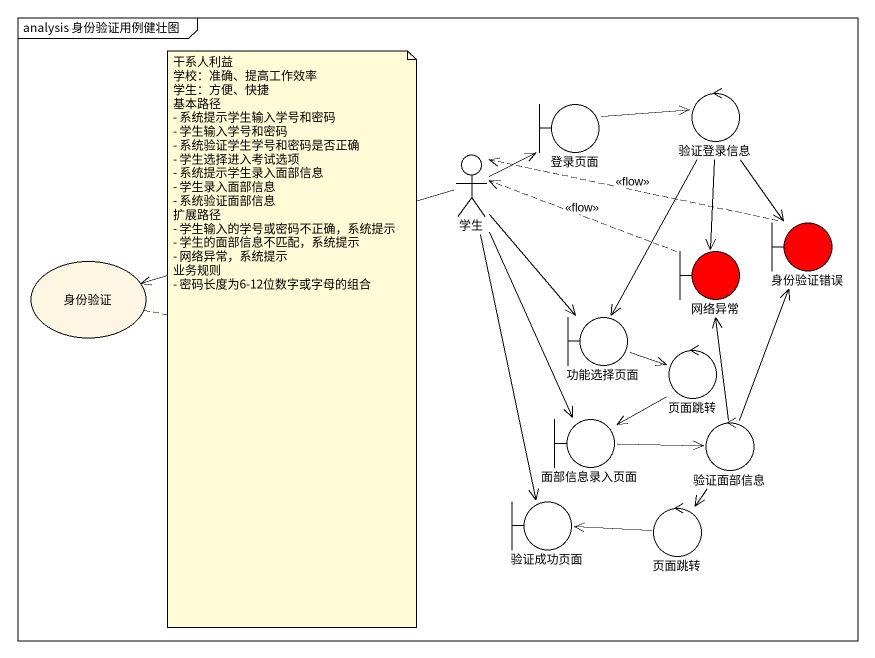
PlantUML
@startuml
mainframe analysis 身份验证用例健壮图
boundary 登录页面
control 验证登录信息
actor 学生
boundary 身份验证错误 #FF0000
usecase 身份验证
boundary 网络异常 #FF0000
boundary 功能选择页面
control 页面跳转
boundary 面部信息录入页面
control 验证面部信息
boundary 验证成功页面
control "页面跳转" as 页面跳转_2
登录页面 -right-> 验证登录信息
验证登录信息 --> 身份验证错误
验证登录信息 --> 网络异常
验证登录信息 --> 功能选择页面
学生 -up-> 登录页面
学生 -left-> 身份验证
学生 --> 功能选择页面
学生 --> 面部信息录入页面
学生 --> 验证成功页面
身份验证错误 .left.> 学生 : <<flow>>
网络异常 .left.> 学生 : <<flow>>
功能选择页面 -right-> 页面跳转
页面跳转 --> 面部信息录入页面
面部信息录入页面 -right-> 验证面部信息
验证面部信息 -up-> 身份验证错误
验证面部信息 -up-> 网络异常
验证面部信息 --> 页面跳转_2
页面跳转_2 -left-> 验证成功页面
note right of 身份验证
  干系人利益
  学校：准确、提高工作效率
  学生：方便、快捷
  基本路径
  - 系统提示学生输入学号和密码
  - 学生输入学号和密码
  - 系统验证学生学号和密码是否正确
  - 学生选择进入考试选项
  - 系统提示学生录入面部信息
  - 学生录入面部信息
  - 系统验证面部信息
  扩展路径
  - 学生输入的学号或密码不正确，系统提示
  - 学生的面部信息不匹配，系统提示
  - 网络异常，系统提示
  业务规则
  - 密码长度为6-12位数字或字母的组合
end note
@enduml
